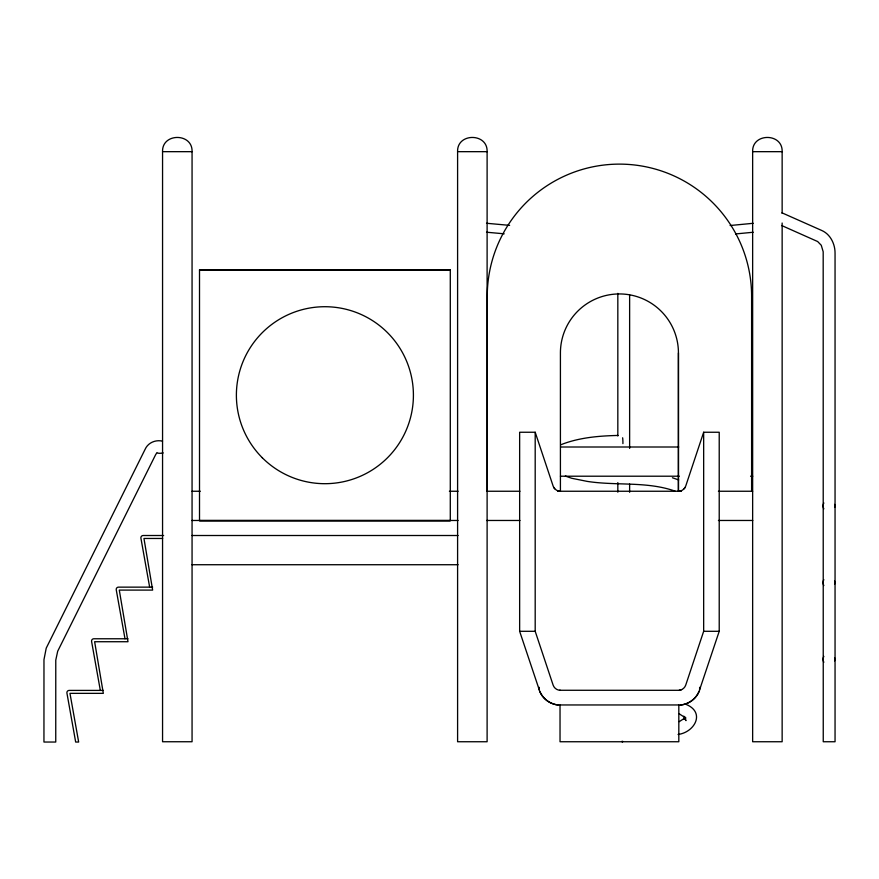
<?xml version="1.0" encoding="UTF-8"?>
<svg xmlns="http://www.w3.org/2000/svg" width="879" height="879" viewBox="0 0 879 879"><rect width="100%" height="100%" fill="white"/><g stroke="black" fill="none" stroke-linecap="round" stroke-linejoin="round"><path stroke-width="1.32" d="M678.434 491.251L678.434 352.94A59.003 59.003 0 0 0 619.431 293.938A59.003 59.003 0 0 0 560.417 352.94L560.417 491.251A7.713 7.713 0 0 1 553.1 485.977L535.19 432.248L519.643 432.248L519.643 631.298L539.948 691.883A22.491 22.491 0 0 0 558.088 704.958L680.775 704.958A22.491 22.491 0 0 0 698.915 691.883L719.22 631.298L719.22 432.248L703.661 432.248L685.752 485.977A7.713 7.713 0 0 1 678.434 491.251L678.434 352.94M162.56 151.671C161.846 132.718 192.787 132.718 192.061 151.671L192.061 741.744L162.56 741.744L162.56 151.671L192.061 151.671M457.596 151.671C456.882 132.718 487.823 132.718 487.109 151.671L487.109 741.744L457.596 741.744L457.596 151.671L487.109 151.671M782.145 223.024L782.145 741.744L752.644 741.744L752.644 151.671C751.919 132.718 782.859 132.718 782.145 151.671L782.145 213.421M703.661 432.248L703.661 631.298L685.752 685.038A7.713 7.713 0 0 1 678.434 690.312L559.615 690.268M684.829 717.165L683.741 719.374L684.642 718.253M685.093 487.438L684.148 488.735M679.225 721.67L684.708 718.132M680.807 689.938L681.555 689.652M560.725 444.796C578.876 437.555 598.643 435.896 618.014 435.446M678.072 734.481C694.696 732.262 705.474 712.605 686.389 704.519M679.236 491.218L680.027 491.086M679.236 690.268L680.027 690.147M730.108 225.518L753.215 223.299M735.547 233.946L753.215 232.254M752.644 151.671L782.145 151.671M199.511 270.029L450.29 270.029M561.022 447.004L678.731 447.004M560.439 476.209L679.302 476.209M750.556 476.209L752.754 476.209M192.061 491.251L200.28 491.251M449.389 491.251L458.102 491.251M487.109 491.251L519.95 491.251M557.715 491.251L681.467 491.251M718.418 491.251L752.644 491.251M191.952 520.467L458.102 520.467M486.603 520.467L519.95 520.467M718.418 520.467L752.754 520.467M199.511 520.566L450.29 520.566M163.648 535.509L143.156 535.509A2.274 2.274 0 0 0 140.915 538.19L149.65 587.139M192.061 535.509L458.102 535.509M162.637 538.464L143.958 538.464L152.649 590.095L119.291 590.095L127.993 641.725L94.635 641.725L103.326 693.355L69.968 693.355L78.66 742.041L75.671 742.041L66.925 693.081A2.274 2.274 0 0 1 69.166 690.411L103.326 690.411M191.952 564.725L458.102 564.725M152.649 587.139L118.489 587.139A2.274 2.274 0 0 0 116.248 589.82L124.994 638.769M519.643 631.298L535.19 631.298L553.1 685.038A7.713 7.713 0 0 0 560.417 690.312M703.661 631.298L719.22 631.298M127.993 638.769L93.833 638.769A2.274 2.274 0 0 0 91.592 641.45L100.327 690.411M162.505 441.148C155.539 439.511 148.002 442.708 145.112 449.312L46.224 648.142L43.972 659.657L43.95 742.041L55.751 742.041L55.773 660.118L57.695 651.207L155.594 454.751C158.747 450.103 154.243 454.597 163.197 452.927M486.526 223.266L509.622 225.365M486.526 232.221L504.194 233.814M559.615 491.218L558.055 490.878M672.413 477.747L678.687 479.934M675.226 491.185C646.977 481.11 616.377 485.944 587.194 481.384L571.68 478.264L565.373 476.066M782.013 212.85L821.656 230.441C830.347 234.166 835.072 243.912 835.05 253.042L835.05 741.744L823.249 741.744L823.183 251.757L821.261 245.263L817.635 241.527L781.618 225.507M679.302 713.869L685.895 718.132L683.796 716.22L685.972 720.637L685.367 719.275M554.715 488.735L553.77 487.438M751.611 491.251L751.611 296.3A132.18 132.18 0 0 0 619.431 164.12A132.18 132.18 0 0 0 487.252 296.3L487.252 491.251M699.629 687.323L699.629 690.059M678.819 705.057L678.819 741.744L560.033 741.744L560.033 705.057M629.628 294.904L629.628 448.422M629.628 484.054L629.628 492.284M617.827 293.366L617.827 435.962M617.827 482.593L617.827 492.185M539.234 687.323L539.234 690.059M535.19 432.248L535.19 631.298M823.843 585.568A5.9 5.9 0 0 1 823.843 579.668M834.643 581.085A5.9 5.9 0 0 1 834.643 584.139M823.843 662.272A5.9 5.9 0 0 1 823.843 656.371M834.643 657.8A5.9 5.9 0 0 1 834.643 660.854M823.843 508.853A5.9 5.9 0 0 1 823.843 502.953M834.643 504.381A5.9 5.9 0 0 1 834.643 507.436M698.86 691.861A22.546 21.997 0 0 1 680.785 705.024M558.077 705.024A22.546 21.997 0 0 1 539.992 691.861M622.695 741.283A5.878 0.736 88 0 1 621.969 741.294M622.64 437.786A5.878 0.736 88 0 1 622.914 443.62M450.29 269.842L199.511 269.842L199.511 520.764L450.29 520.764L450.29 269.842M262.316 457.783A88.515 88.493 0 0 0 410.394 418.107A88.515 88.493 0 0 0 301.991 309.727A88.515 88.493 0 0 0 262.316 457.783"/></g></svg>
